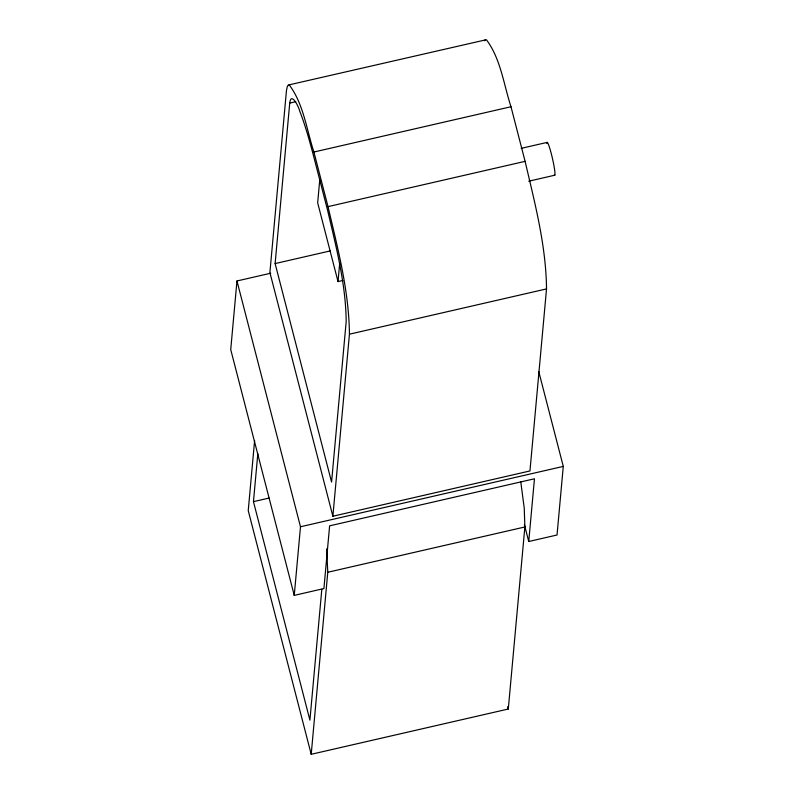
<?xml version="1.0" encoding="UTF-8"?>
<svg xmlns="http://www.w3.org/2000/svg" width="794" height="794" viewBox="0 0 794 794"><rect width="100%" height="100%" fill="white"/><g stroke="black" fill="none" stroke-linecap="round" stroke-linejoin="round"><path stroke-width="1.19" d="M520.745 481.621L524.248 508.19L524.864 526.978L508.289 709.022L311.208 754.3L327.773 572.256L326.671 548.843M332.875 516.229L349.439 334.185C348.983 290.932 337.807 248.532 328.011 206.629L313.908 152.021C306.593 129.69 303.606 104.014 289.294 84.978L287.428 86.06L286.465 90.496L269.9 272.541L332.875 516.229L529.955 470.951L546.53 288.907C546.064 245.654 534.888 203.254 525.102 161.351L510.989 106.743C503.684 84.412 500.696 58.736 486.375 39.7L288.242 85.057M270.724 273.215L236.969 280.977L230.726 349.578L294.246 595.381L323.912 588.562L329.619 525.836L534.461 478.782L528.744 541.508L557.031 535.007L563.274 466.406L538.789 371.681M254.616 440.491L248.234 510.611L311.208 754.3M321.818 589.277L309.908 720.128L253.455 501.649L257.842 453.503M275.121 263.578L289.731 103.101C291.011 91.191 298.772 106.694 299.765 111.2C305.412 125.76 309.571 140.846 313.551 155.942L327.654 210.549C336.17 247.013 345.797 283.944 346.184 321.58L331.574 482.067L275.121 263.578L330.423 250.874M319.784 179.533L317.669 202.807L338.026 281.592L342.81 280.49M294.246 595.381L300.489 526.769L236.969 280.977M338.026 281.592L339.693 263.221M484.509 40.782L485.323 39.779M289.731 103.101L295.735 101.711M313.908 152.021L510.989 106.743M521.182 148.359L547.284 142.364M328.011 206.629L525.102 161.351M528.725 181.201L554.837 175.196M349.439 334.185L546.53 288.907M253.455 501.649L269.087 498.056M300.489 526.769L563.274 466.406M327.773 572.256L524.864 526.978M524.407 524.725L528.744 541.508M507.674 706.62L508.289 709.022M546.818 143.565A16.922 1.598 77.1 0 1 552.128 157.033A16.922 1.598 77.1 0 1 554.321 175.057"/></g></svg>
